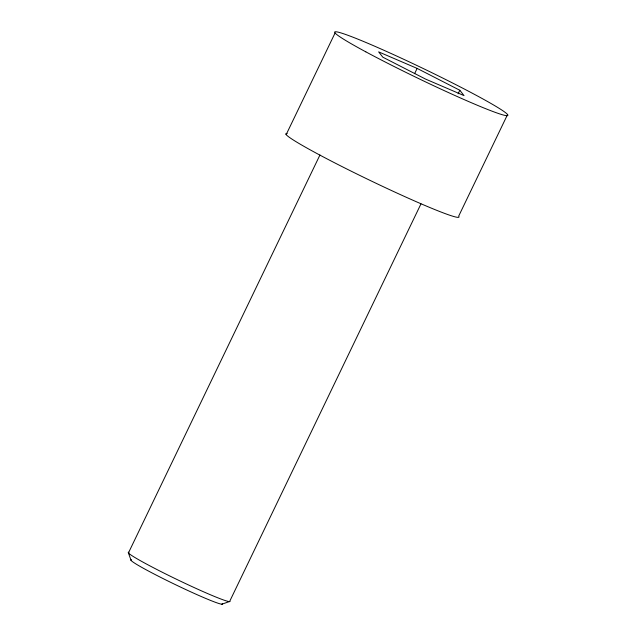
<?xml version="1.0" encoding="UTF-8"?>
<svg xmlns="http://www.w3.org/2000/svg" width="636" height="636" viewBox="0 0 636 636"><rect width="100%" height="100%" fill="white"/><g stroke="black" fill="none" stroke-linecap="round" stroke-linejoin="round"><path stroke-width="0.95" d="M286.168 134.601L335.093 32.945M319.956 154.977L128.432 552.946L131.096 560.443M414.585 73.72L417.137 68.41L459.82 90.264L464.01 95.599L425.524 79.071L382.848 57.208L378.651 51.882L417.137 68.41M458.111 93.81L459.82 90.264M420.984 203.862L229.89 600.933A56.501 3.252 25.7 0 1 177.039 579.523A56.501 3.252 25.7 0 1 128.981 552.271M507.568 114.528L458.651 216.184A96.052 5.525 25.7 0 1 368.8 179.797A96.052 5.525 25.7 0 1 287.106 133.457M221.829 604.2L229.334 601.608M222.322 603.596A50.8 2.926 25.7 0 1 174.805 584.349A50.8 2.926 25.7 0 1 131.596 559.839M365.803 51.834A96.052 5.525 25.7 0 0 506.63 115.672A96.052 5.525 25.7 0 0 391.553 53.71A96.052 5.525 25.7 0 0 365.803 51.834"/></g></svg>
